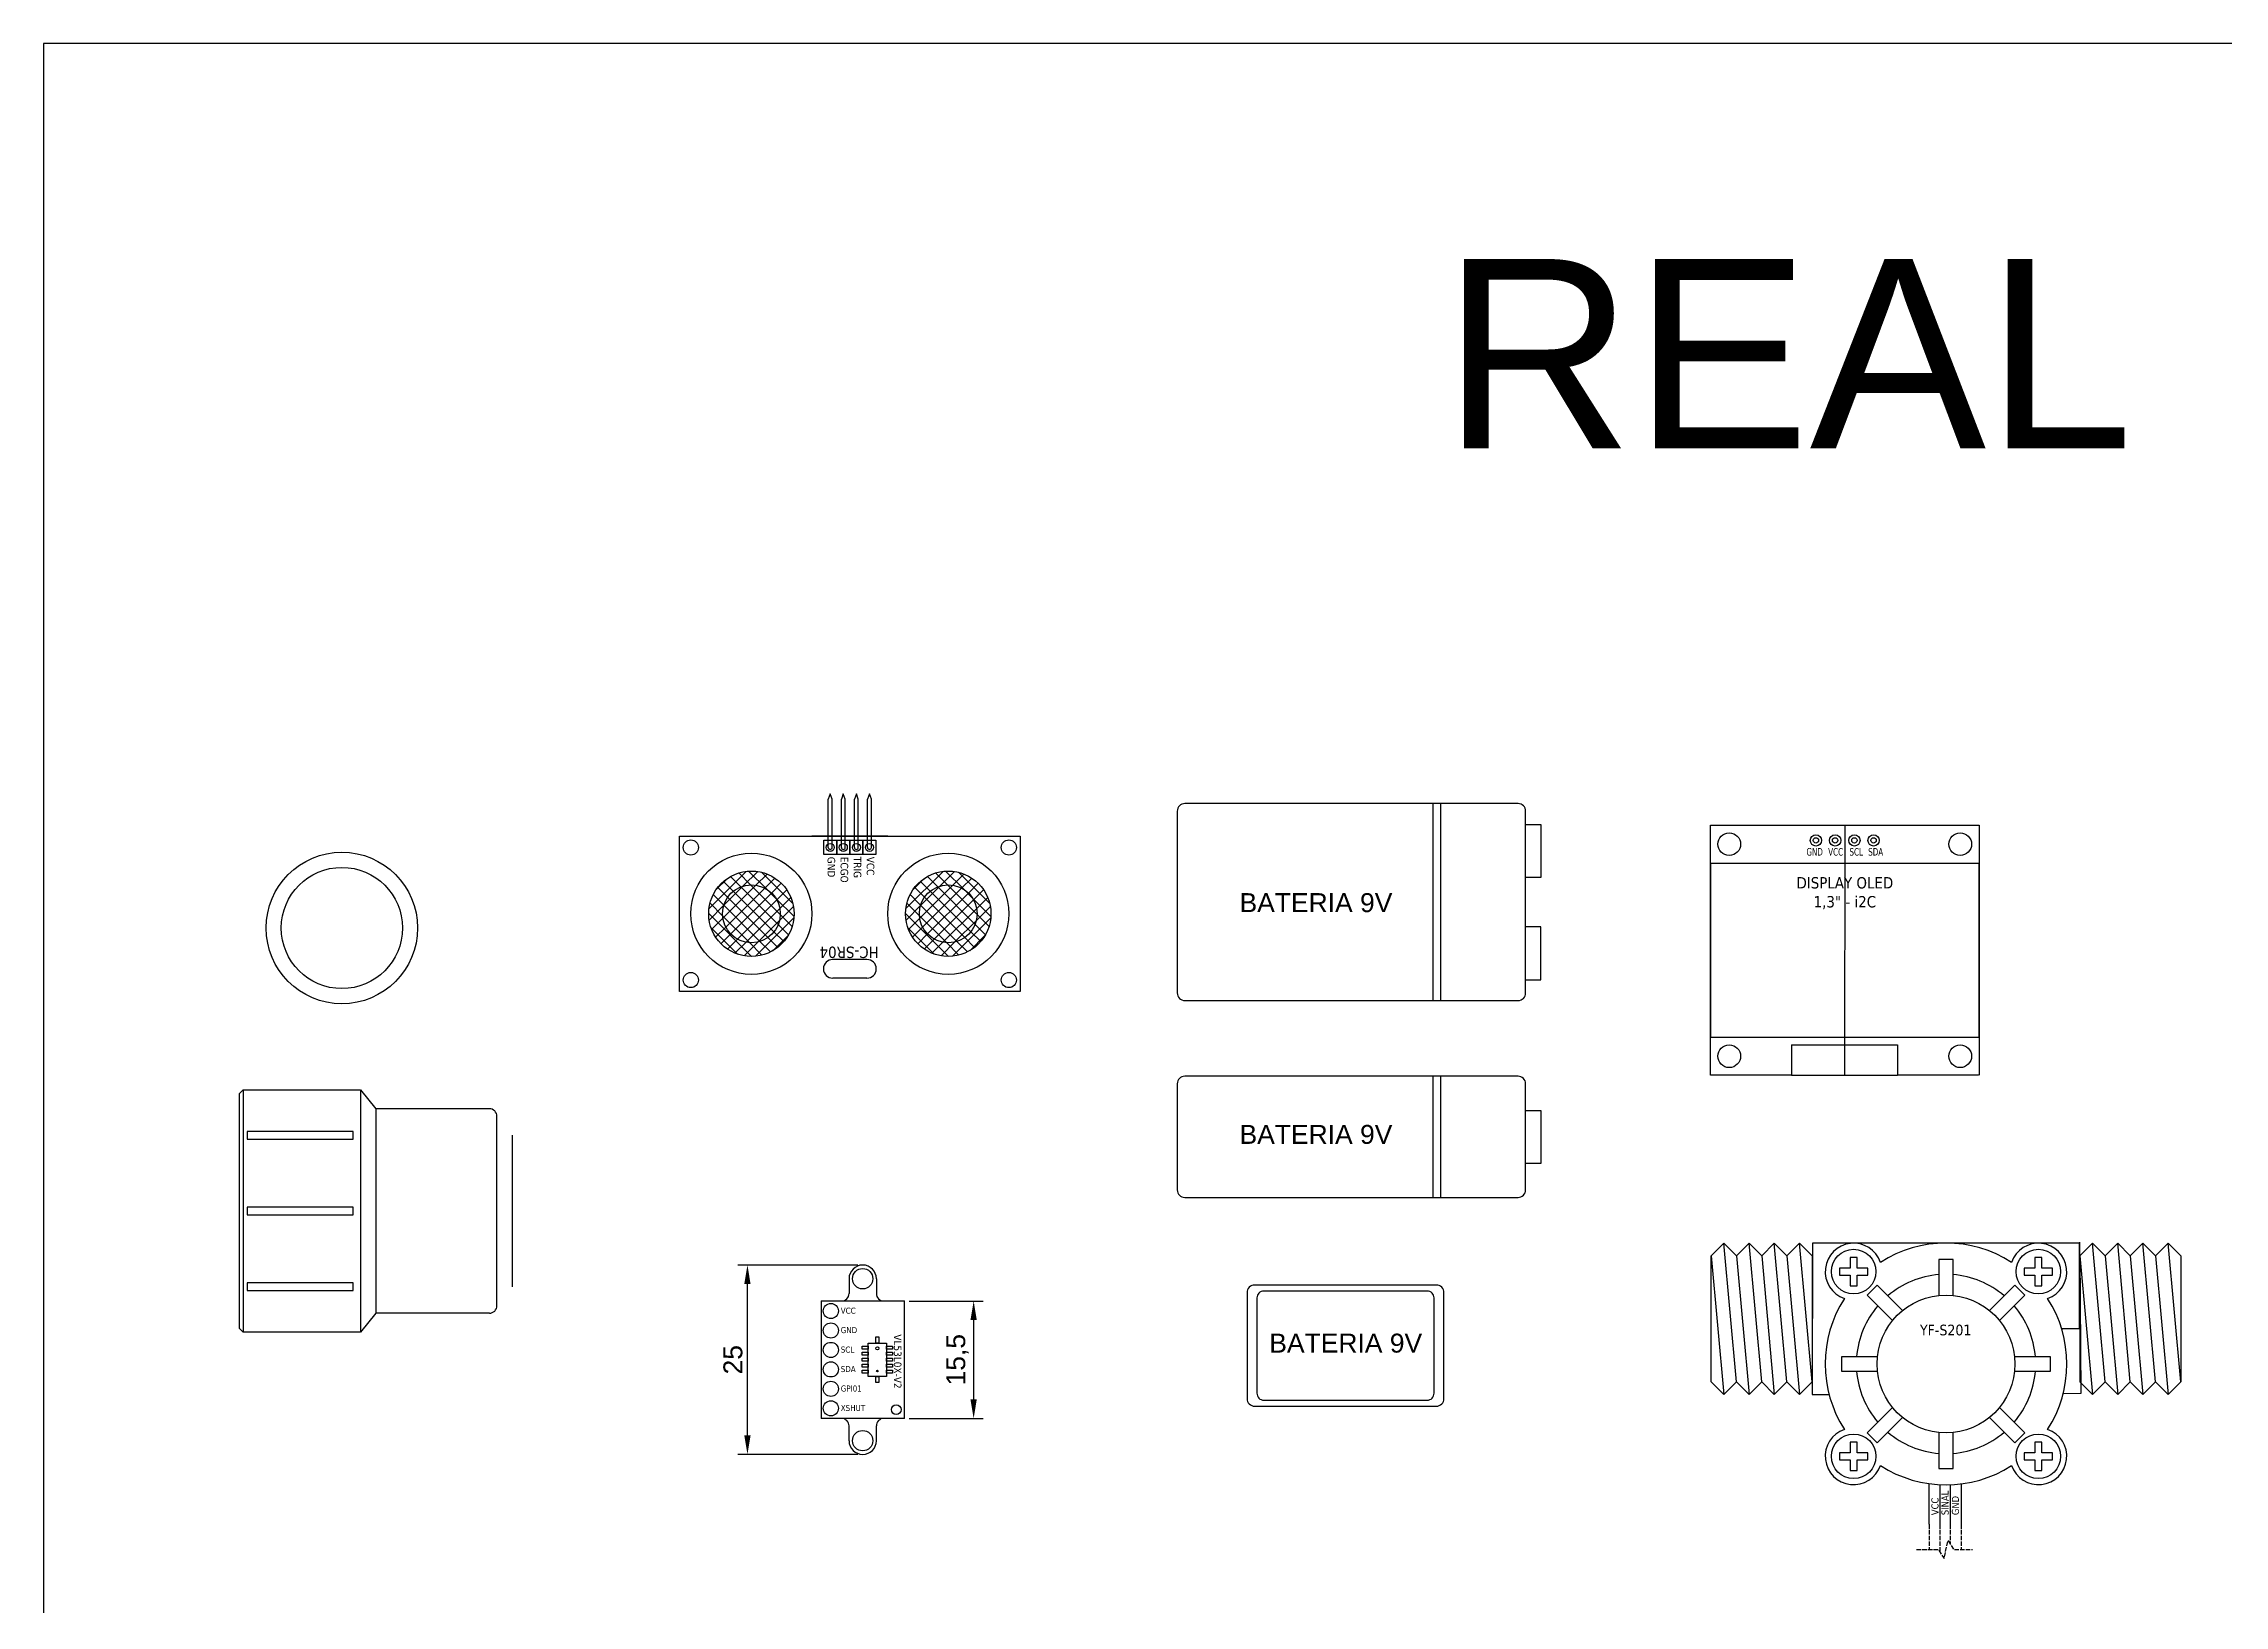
# Model space of a CAD drawing. Header units: millimetres. Extents: x 964 to 2741, y 814 to 2223.
# Drawn here: x 975 to 1263, y 2016.9 to 2223.1 of the extents above; entities that cross this region are included whole.
import ezdxf

# ---------------------------------------------------------------- set-up
doc = ezdxf.new("R2010")
doc.units = ezdxf.units.MM
doc.linetypes.add('ACAD_ISO02W100', pattern=[15, 12, -3])
doc.linetypes.add('CONTINU', pattern=[0])
doc.layers.add('2', color=7, linetype='CONTINU')
doc.layers.add('contorno', color=7, linetype='CONTINU', lineweight=30)
doc.layers.add('hatch', color=253, linetype='Continuous', transparency=0.6)
doc.styles.get("Standard").update_dxf_attribs({"font": 'arial.ttf'})
doc.styles.add('times 2', font='tahoma.ttf')
doc.dimstyles.new('ISO-25', dxfattribs={"dimtxt": 2.5, "dimasz": 2.5, "dimexe": 1.25, "dimexo": 0.625, "dimtad": 1, "dimtxsty": 'Standard', "dimcen": 2.5, "dimadec": 0, "dimazin": 0, "dimtfac": 1, "dimtmove": 0, "dimatfit": 3, "dimfxl": 1, "dimarcsym": 0})
pattern_1 = [(225, (1226.194, 2149.7774), (0.77799, -0.77799), []), (315, (1226.194, 2149.7774), (0.77799, 0.77799), [])]
pattern_2 = [(225, (1200.194, 2149.7774), (0.77799, -0.77799), []), (315, (1200.194, 2149.7774), (0.77799, 0.77799), [])]

# ---------------------------------------------------------------- blocks, each defined once
blk = doc.blocks.new('*D30')
at = {"color": 0, "lineweight": -2, "transparency": 16777216}
for p, q in [((1089.27, 2057.08), (1099.05, 2057.08)), ((1097.8, 2054.58), (1097.8, 2044.08)), ((1089.27, 2041.58), (1099.05, 2041.58))]:
    blk.add_line(p, q, dxfattribs=at)
at = {"color": 0, "transparency": 16777216}
for points in [[(1097.38, 2054.58), (1098.21, 2054.58), (1097.8, 2057.08)], [(1097.38, 2044.08), (1098.21, 2044.08), (1097.8, 2041.58)]]:
    blk.add_solid(points, dxfattribs=at)
at = {"layer": 'Defpoints', "color": 0, "transparency": 16777216}
for p in [(1088.65, 2057.08), (1088.65, 2041.58), (1097.8, 2041.58)]:
    blk.add_point(p, dxfattribs=at)
at = {"color": 0, "transparency": 16777216, "insert": (1095.67, 2049.33), "char_height": 2.5, "attachment_point": 5, "rotation": 90}
blk.add_mtext('15,5', dxfattribs=at)
blk = doc.blocks.new('*D31')
at = {"color": 0, "lineweight": -2, "transparency": 16777216}
for p, q in [((1082.52, 2061.83), (1066.68, 2061.83)), ((1067.93, 2039.33), (1067.93, 2059.33)), ((1082.52, 2036.83), (1066.68, 2036.83))]:
    blk.add_line(p, q, dxfattribs=at)
at = {"color": 0, "transparency": 16777216}
for points in [[(1067.51, 2059.33), (1068.34, 2059.33), (1067.93, 2061.83)], [(1067.51, 2039.33), (1068.34, 2039.33), (1067.93, 2036.83)]]:
    blk.add_solid(points, dxfattribs=at)
at = {"layer": 'Defpoints', "color": 0, "transparency": 16777216}
for p in [(1067.93, 2061.83), (1083.15, 2061.83), (1083.15, 2036.83)]:
    blk.add_point(p, dxfattribs=at)
at = {"color": 0, "transparency": 16777216, "insert": (1066.02, 2049.33), "char_height": 2.5, "attachment_point": 5, "rotation": 90}
blk.add_mtext('25', dxfattribs=at)
blk = doc.blocks.new('rosca')
for p, q in [((1000.85, 2084.47), (1001.35, 2084.97)), ((1001.35, 2084.97), (1016.85, 2084.97)), ((1001.35, 2084.97), (1016.85, 2084.97)), ((1001.35, 2084.97), (1001.35, 2052.97)), ((1016.85, 2084.97), (1018.85, 2082.47)), ((1016.85, 2084.97), (1016.85, 2052.97)), ((1000.85, 2053.47), (1000.85, 2084.47)), ((1018.85, 2082.47), (1018.85, 2055.47)), ((1033.85, 2082.47), (1018.85, 2082.47)), ((1015.85, 2079.47), (1001.85, 2079.47)), ((1001.85, 2079.47), (1001.85, 2078.47)), ((1015.85, 2078.47), (1015.85, 2079.47)), ((1034.85, 2056.47), (1034.85, 2081.47)), ((1001.85, 2078.47), (1015.85, 2078.47)), ((1015.85, 2069.47), (1001.85, 2069.47)), ((1001.85, 2069.47), (1001.85, 2068.47)), ((1001.85, 2068.47), (1015.85, 2068.47)), ((1015.85, 2068.47), (1015.85, 2069.47)), ((1015.85, 2059.47), (1001.85, 2059.47)), ((1001.85, 2059.47), (1001.85, 2058.47)), ((1015.85, 2058.47), (1015.85, 2059.47)), ((1001.85, 2058.47), (1015.85, 2058.47)), ((1000.85, 2053.47), (1001.35, 2052.97)), ((1018.85, 2055.47), (1016.85, 2052.97)), ((1033.85, 2055.47), (1018.85, 2055.47)), ((1016.85, 2052.97), (1001.35, 2052.97))]:
    blk.add_line(p, q)
for centre, start, end in [((1033.85, 2081.47), 0, 90), ((1033.85, 2056.47), 270, 0)]:
    blk.add_arc(centre, 1, start, end)
blk = doc.blocks.new('ultrassonic')
at = {"layer": 'hatch'}
h = blk.add_hatch(dxfattribs=at)
h.set_pattern_fill('ANSI37', color=256, scale=0.346534, angle=180)
h.set_pattern_definition(pattern_2)
h.paths.add_polyline_path([(1072.27, 2108.21, 1), (1064.63, 2108.21, 1)], flags=0)
h.paths.add_polyline_path([(1074.09, 2108.21, 1), (1062.81, 2108.21, 1)])
h.paths.add_polyline_path([(1064.63, 2108.21, -1), (1072.27, 2108.21, -1)], flags=16)
h = blk.add_hatch(dxfattribs=at)
h.set_pattern_fill('ANSI37', color=256, scale=0.346534, angle=180)
h.set_pattern_definition(pattern_1)
h.paths.add_polyline_path([(1098.27, 2108.21, 1), (1090.63, 2108.21, 1)], flags=0)
h.paths.add_polyline_path([(1100.09, 2108.21, 1), (1088.81, 2108.21, 1)])
h.paths.add_polyline_path([(1090.63, 2108.21, -1), (1098.27, 2108.21, -1)], flags=16)
h = blk.add_hatch(dxfattribs=at)
h.set_pattern_fill('ANSI37', color=256, scale=0.346534, angle=180)
h.set_pattern_definition(pattern_2)
h.paths.add_polyline_path([(1064.63, 2108.21, 1), (1072.27, 2108.21, 1)])
h = blk.add_hatch(dxfattribs=at)
h.set_pattern_fill('ANSI37', color=256, scale=0.346534, angle=180)
h.set_pattern_definition(pattern_1)
h.paths.add_polyline_path([(1090.63, 2108.21, 1), (1098.27, 2108.21, 1)])
for p, q in [((1058.95, 2118.46), (1103.95, 2118.46)), ((1058.95, 2097.96), (1058.95, 2118.46)), ((1086.45, 2118.46), (1076.45, 2118.46)), ((1103.95, 2118.46), (1103.95, 2097.96)), ((1103.95, 2097.96), (1058.95, 2097.96))]:
    blk.add_line(p, q)
for points in [[(1079.12, 2123.34), (1078.86, 2124.06), (1078.86, 2124.06), (1078.6, 2123.34)], [(1078.6, 2116.97), (1078.6, 2123.34)], [(1079.12, 2116.97), (1079.12, 2123.34)], [(1080.84, 2123.34), (1080.59, 2124.06), (1080.59, 2124.06), (1080.33, 2123.34)], [(1080.33, 2116.97), (1080.33, 2123.34)], [(1080.84, 2116.97), (1080.84, 2123.34)], [(1082.57, 2123.34), (1082.31, 2124.06), (1082.31, 2124.06), (1082.05, 2123.34)], [(1082.05, 2116.97), (1082.05, 2123.34)], [(1082.57, 2116.97), (1082.57, 2123.34)], [(1084.3, 2123.34), (1084.04, 2124.06), (1084.04, 2124.06), (1083.78, 2123.34)], [(1083.78, 2116.97), (1083.78, 2123.34)], [(1084.3, 2116.97), (1084.3, 2123.34)], [(1083.71, 2102.17), (1079.19, 2102.17)], [(1083.71, 2099.71), (1079.19, 2099.71)]]:
    blk.add_lwpolyline(points)
for points in [[(1079.72, 2116.03), (1078, 2116.03), (1078, 2117.92), (1079.72, 2117.92)], [(1081.45, 2116.03), (1079.72, 2116.03), (1079.72, 2117.92), (1081.45, 2117.92)], [(1083.18, 2116.03), (1081.45, 2116.03), (1081.45, 2117.92), (1083.18, 2117.92)], [(1084.9, 2116.03), (1083.18, 2116.03), (1083.18, 2117.92), (1084.9, 2117.92)]]:
    blk.add_lwpolyline(points, close=True)
for centre, radius in [((1060.45, 2116.96), 1), ((1078.86, 2116.97), 0.528), ((1080.59, 2116.97), 0.528), ((1082.31, 2116.97), 0.528), ((1084.04, 2116.97), 0.528), ((1102.45, 2116.96), 1), ((1068.45, 2108.21), 8), ((1094.45, 2108.21), 8), ((1060.45, 2099.46), 1), ((1102.45, 2099.46), 1)]:
    blk.add_circle(centre, radius)
at = {"color": 8}
for centre, radius in [((1068.45, 2108.21), 5.64), ((1094.45, 2108.21), 5.64), ((1068.45, 2108.21), 3.82), ((1094.45, 2108.21), 3.82)]:
    blk.add_circle(centre, radius, dxfattribs=at)
for centre, radius, start, end in [((1078.86, 2116.97), 0.258, 180, 0), ((1080.59, 2116.97), 0.258, 180, 0), ((1082.31, 2116.97), 0.258, 180, 0), ((1084.04, 2116.97), 0.258, 180, 0), ((1079.19, 2100.94), 1.23, 90, 270), ((1083.71, 2100.94), 1.23, 270, 90)]:
    blk.add_arc(centre, radius, start, end)
at = {"insert": (1085.26, 2102.37), "char_height": 1.5, "attachment_point": 1, "rotation": 180, "style": 'times 2'}
blk.add_mtext_dynamic_manual_height_columns('HC-SR04', width=3.6996, gutter_width=5, heights=[0], dxfattribs=at)
at = {"layer": '2', "style": 'times 2'}
for s, p in [('GND', (1078.51, 2115.73)), ('ECGO', (1080.23, 2115.73)), ('TRIG', (1081.96, 2115.73)), ('VCC', (1083.68, 2115.73))]:
    blk.add_text(s, height=1, rotation=270, dxfattribs=at).set_placement(p)
blk = doc.blocks.new('*U72')
blk.add_lwpolyline([(0, -2.32), (0.93, -2.37), (0.94, 2.37), (-0.94, 2.37), (-0.94, -2.37)])
blk = doc.blocks.new('*U73')
at = {"color": 0, "linetype": 'ByBlock', "lineweight": -2, "transparency": 16777216}
blk.add_blockref('*U72', (298.52, 41.22), dxfattribs=at)
for p, rotation in [((290.44, 37.88), 45.00000000000001), ((306.59, 37.88), 314.9999999999999), ((287.09, 29.8), 90), ((309.94, 29.8), 270), ((290.44, 21.72), 135), ((306.59, 21.72), 225), ((298.52, 18.38), 180)]:
    blk.add_blockref('*U72', p, dxfattribs=dict(at, rotation=rotation))
blk = doc.blocks.new('SENSOR VAZÃO')
for p, q in [((1243.83, 2064.85), (1244, 2044.86)), ((1195.2, 2046.39), (1195.2, 2063.06)), ((1208.55, 2064.72), (1208.53, 2044.73)), ((1208.53, 2063.06), (1208.53, 2044.73)), ((1243.86, 2063.19), (1244, 2044.86)), ((1243.87, 2063.06), (1243.87, 2046.39)), ((1257.2, 2063.06), (1257.2, 2046.39)), ((1208.53, 2044.73), (1210.77, 2044.73)), ((1244, 2044.85), (1241.76, 2044.84)), ((1223.97, 2027.6), (1223.97, 2032.97)), ((1228.19, 2032.94), (1228.19, 2027.6))]:
    blk.add_line(p, q)
for points in [[(1198.53, 2063.06), (1196.87, 2064.73), (1195.2, 2063.06)], [(1195.2, 2063.06), (1196.87, 2044.73)], [(1198.53, 2046.39), (1196.87, 2064.73)], [(1201.87, 2063.06), (1200.2, 2064.73), (1198.53, 2063.06)], [(1198.53, 2063.06), (1200.2, 2044.73)], [(1201.87, 2046.39), (1200.2, 2064.73)], [(1205.2, 2063.06), (1203.53, 2064.73), (1201.87, 2063.06)], [(1201.87, 2063.06), (1203.53, 2044.73)], [(1205.2, 2046.39), (1203.53, 2064.73)], [(1208.53, 2063.06), (1206.87, 2064.73), (1205.2, 2063.06)], [(1205.2, 2063.06), (1206.87, 2044.73)], [(1208.53, 2046.39), (1206.87, 2064.73)], [(1247.2, 2063.06), (1245.53, 2064.73), (1243.87, 2063.06)], [(1243.87, 2063.06), (1245.53, 2044.73)], [(1247.2, 2046.39), (1245.53, 2064.73)], [(1250.53, 2063.06), (1248.87, 2064.73), (1247.2, 2063.06)], [(1247.2, 2063.06), (1248.87, 2044.73)], [(1250.53, 2046.39), (1248.87, 2064.73)], [(1253.87, 2063.06), (1252.2, 2064.73), (1250.53, 2063.06)], [(1250.53, 2063.06), (1252.2, 2044.73)], [(1253.87, 2046.39), (1252.2, 2064.73)], [(1257.2, 2063.06), (1255.53, 2064.73), (1253.87, 2063.06)], [(1253.87, 2063.06), (1255.53, 2044.73)], [(1257.2, 2046.39), (1255.53, 2064.73)], [(1195.2, 2046.39), (1196.87, 2044.73), (1198.53, 2046.39)], [(1198.53, 2046.39), (1200.2, 2044.73), (1201.87, 2046.39)], [(1201.87, 2046.39), (1203.53, 2044.73), (1205.2, 2046.39)], [(1205.2, 2046.39), (1206.87, 2044.73), (1208.53, 2046.39)], [(1243.87, 2046.39), (1245.53, 2044.73), (1247.2, 2046.39)], [(1247.2, 2046.39), (1248.87, 2044.73), (1250.53, 2046.39)], [(1250.53, 2046.39), (1252.2, 2044.73), (1253.87, 2046.39)], [(1253.87, 2046.39), (1255.53, 2044.73), (1257.2, 2046.39)], [(1225.4, 2032.84), (1225.4, 2027.6)], [(1226.75, 2032.82), (1226.75, 2027.6)]]:
    blk.add_lwpolyline(points)
for points in [[(1214.47, 2062.84), (1214, 2062.84), (1213.53, 2062.84), (1213.53, 2061.44), (1212.13, 2061.44), (1212.13, 2060.5), (1213.53, 2060.5), (1213.53, 2059.09), (1214.47, 2059.09), (1214.47, 2060.5), (1215.88, 2060.5), (1215.88, 2060.97), (1215.88, 2061.44), (1214.47, 2061.44)], [(1238.86, 2062.84), (1238.4, 2062.84), (1237.93, 2062.84), (1237.93, 2061.44), (1236.52, 2061.44), (1236.52, 2060.5), (1237.93, 2060.5), (1237.93, 2059.09), (1238.86, 2059.09), (1238.86, 2060.5), (1240.27, 2060.5), (1240.27, 2060.97), (1240.27, 2061.44), (1238.86, 2061.44)], [(1214.47, 2038.45), (1214, 2038.45), (1213.53, 2038.45), (1213.53, 2037.04), (1212.13, 2037.04), (1212.13, 2036.11), (1213.53, 2036.11), (1213.53, 2034.7), (1214.47, 2034.7), (1214.47, 2036.11), (1215.88, 2036.11), (1215.88, 2036.58), (1215.88, 2037.04), (1214.47, 2037.04)], [(1238.86, 2038.45), (1238.4, 2038.45), (1237.93, 2038.45), (1237.93, 2037.04), (1236.52, 2037.04), (1236.52, 2036.11), (1237.93, 2036.11), (1237.93, 2034.7), (1238.86, 2034.7), (1238.86, 2036.11), (1240.27, 2036.11), (1240.27, 2036.58), (1240.27, 2037.04), (1238.86, 2037.04)]]:
    blk.add_lwpolyline(points, close=True)
at = {"linetype": 'ACAD_ISO02W100', "ltscale": 0.05, "transparency": 33554610, "flags": 128}
for points in [[(1223.97, 2027.6), (1223.97, 2024.28)], [(1225.4, 2027.6), (1225.4, 2023.95)], [(1226.75, 2027.6), (1226.75, 2025)], [(1228.19, 2027.6), (1228.19, 2024.28)], [(1222.32, 2024.28), (1225.2, 2024.28), (1225.94, 2023.08), (1226.46, 2025.47), (1227.19, 2024.28), (1229.72, 2024.28)]]:
    blk.add_lwpolyline(points, dxfattribs=at)
at = {"transparency": 33554610}
for centre in [(1214, 2060.97), (1238.4, 2060.97), (1214, 2036.58), (1238.4, 2036.58)]:
    blk.add_circle(centre, 2.94, dxfattribs=at)
blk.add_circle((1226.2, 2048.77), 9.1)
at = {"transparency": 33554495}
for start, end in [(94.5468, 130.4631), (49.5468, 85.4631), (139.5468, 175.4631), (4.5468, 40.4631), (184.5468, 220.4631), (319.5468, 355.4631), (229.5468, 265.4631), (274.5468, 310.4631)]:
    blk.add_arc((1226.2, 2048.77), 11.84, start, end, dxfattribs=at)
at = {"layer": 'contorno'}
blk.add_lwpolyline([(1241.45, 2053.46), (1243.85, 2053.46), (1243.85, 2064.72), (1208.55, 2064.72)], dxfattribs=at)
for centre, radius, start, end in [((1214, 2060.97), 3.75, 18.8975, 251.1025), ((1226.2, 2048.77), 15.96, 57.1983, 122.8017), ((1238.4, 2060.97), 3.75, 288.8975, 161.1025), ((1226.2, 2048.77), 15.96, 147.1983, 212.8017), ((1226.2, 2048.77), 15.96, 327.1983, 32.8017), ((1214, 2036.58), 3.75, 108.8975, 341.1025), ((1238.4, 2036.58), 3.75, 198.8975, 71.1025), ((1226.2, 2048.77), 15.96, 237.1983, 302.8017)]:
    blk.add_arc(centre, radius, start, end, dxfattribs=at)
at = {"transparency": 33554559}
blk.add_blockref('*U73', (927.68, 2018.97), dxfattribs=at)
at = {"insert": (1222.76, 2053.96), "char_height": 1.408, "attachment_point": 1, "style": 'times 2'}
blk.add_mtext_dynamic_manual_height_columns('YF-S201', width=3.4723, gutter_width=4.69, heights=[0], dxfattribs=at)
at = {"layer": '2', "style": 'times 2'}
for s, p in [('VCC', (1225.21, 2028.81)), ('SINAL', (1226.54, 2028.81)), ('GND', (1227.91, 2028.81))]:
    blk.add_text(s, height=0.939, rotation=90, dxfattribs=at).set_placement(p)
blk = doc.blocks.new('BATERIARIA')
for p, q in [((1169.69, 2122.75), (1125.69, 2122.75)), ((1159.43, 2122.75), (1158.43, 2122.75)), ((1158.43, 2122.75), (1158.43, 2096.75)), ((1159.43, 2122.75), (1159.43, 2096.75)), ((1124.69, 2121.75), (1124.69, 2097.75)), ((1170.69, 2097.75), (1170.69, 2121.75)), ((1125.69, 2096.75), (1169.69, 2096.75))]:
    blk.add_line(p, q)
for centre, start, end in [((1125.69, 2121.75), 90, 180), ((1169.69, 2121.75), 0, 90), ((1125.69, 2097.75), 180, 270), ((1169.69, 2097.75), 270, 0)]:
    blk.add_arc(centre, 1, start, end)
at = {"layer": 'contorno'}
for p, q in [((1170.69, 2120), (1172.69, 2120)), ((1172.69, 2120), (1172.69, 2113)), ((1172.69, 2113), (1170.69, 2113)), ((1172.69, 2106.5), (1170.69, 2106.5)), ((1172.69, 2099.5), (1172.69, 2106.5)), ((1170.69, 2099.5), (1172.69, 2099.5))]:
    blk.add_line(p, q, dxfattribs=at)
at = {"layer": 'contorno', "insert": (1132.91, 2110.93), "char_height": 2.5, "attachment_point": 1}
blk.add_mtext_dynamic_manual_height_columns('BATERIA 9V', width=21.9614, gutter_width=12.5, heights=[0], dxfattribs=at)
blk = doc.blocks.new('DISPLAY')
for p, q in [((1195.08, 2119.9), (1230.58, 2119.9)), ((1195.08, 2086.9), (1195.08, 2119.9)), ((1230.58, 2119.9), (1230.58, 2086.9)), ((1195.08, 2114.9), (1195.08, 2091.9)), ((1195.08, 2114.9), (1230.58, 2114.9)), ((1230.58, 2091.9), (1230.58, 2114.9)), ((1195.08, 2091.9), (1230.58, 2091.9)), ((1205.78, 2086.9), (1195.08, 2086.9)), ((1205.78, 2086.9), (1219.78, 2086.9)), ((1230.48, 2086.9), (1219.78, 2086.9))]:
    blk.add_line(p, q)
for centre, radius in [((1197.58, 2117.4), 1.5), ((1209.02, 2117.9), 0.75), ((1209.02, 2117.9), 0.355), ((1211.56, 2117.9), 0.75), ((1211.56, 2117.9), 0.355), ((1214.1, 2117.9), 0.75), ((1214.1, 2117.9), 0.355), ((1216.64, 2117.9), 0.75), ((1216.64, 2117.9), 0.355), ((1228.08, 2117.4), 1.5), ((1197.58, 2089.4), 1.5), ((1228.08, 2089.4), 1.5)]:
    blk.add_circle(centre, radius)
at = {"layer": 'contorno'}
for points in [[(1205.78, 2090.9), (1219.78, 2090.9), (1219.78, 2086.9)], [(1205.78, 2090.9), (1205.78, 2086.9)]]:
    blk.add_lwpolyline(points, dxfattribs=at)
at = {"insert": (1205.68, 2113.05), "char_height": 1.5, "attachment_point": 1, "style": 'times 2'}
blk.add_mtext_dynamic_manual_height_columns('\\pxqc;DISPLAY OLED 1,3" - i2C', width=14.3271, gutter_width=5, heights=[5.98], dxfattribs=at)
at = {"layer": '2', "style": 'times 2', "width": 0.8}
for s, p in [('GND', (1207.77, 2115.89)), ('VCC', (1210.64, 2115.89)), ('SCL', (1213.45, 2115.89)), ('SDA', (1215.93, 2115.89))]:
    blk.add_text(s, height=1, dxfattribs=at).set_placement(p)
blk = doc.blocks.new('display2')
blk.add_blockref('DISPLAY', (0, 0))

msp = doc.modelspace()

# ---------------------------------------------------------------- linework, layer by layer
for p, q in [((974.987, 2223.094), (974.987, 1800.79)), ((1510.622, 2223.094), (974.987, 2223.094)), ((1212.833, 2119.901), (1212.783, 2086.901)), ((1124.687, 2085.754), (1124.687, 2071.754)), ((1169.687, 2086.754), (1125.687, 2086.754)), ((1159.429, 2086.754), (1158.429, 2086.754)), ((1158.429, 2086.754), (1158.429, 2070.754)), ((1159.429, 2086.754), (1159.429, 2070.754)), ((1170.687, 2071.754), (1170.687, 2085.754)), ((1036.853, 2078.973), (1036.853, 2058.973)), ((1125.687, 2070.754), (1169.687, 2070.754)), ((1077.646, 2057.085), (1088.646, 2057.085)), ((1088.646, 2041.585), (1088.646, 2057.085)), ((1088.646, 2041.585), (1077.646, 2041.585)), ((1085.952, 2041.585), (1080.339, 2041.585))]:
    msp.add_line(p, q)
for points in [[(1158.902, 2059.194), (1134.902, 2059.194, 0.4142136), (1133.902, 2058.194), (1133.902, 2044.194, 0.4142136), (1134.902, 2043.194), (1158.902, 2043.194, 0.4142136), (1159.902, 2044.194), (1159.902, 2058.194, 0.4142136)], [(1157.702, 2058.394), (1136.102, 2058.394, 0.4142136), (1135.202, 2057.494), (1135.202, 2044.894, 0.4142136), (1136.102, 2043.994), (1157.702, 2043.994, 0.4142136), (1158.602, 2044.894), (1158.602, 2057.494, 0.4142136)]]:
    msp.add_lwpolyline(points, format="xyb", close=True)
for points in [[(1083.884, 2050.735), (1083.084, 2050.735), (1083.084, 2051.135), (1083.884, 2051.135), (1083.884, 2050.735)], [(1083.884, 2047.135), (1083.884, 2051.535), (1086.284, 2051.535), (1086.284, 2047.135), (1083.884, 2047.135)], [(1085.284, 2052.335), (1085.284, 2051.535), (1084.884, 2051.535), (1084.884, 2052.335), (1085.284, 2052.335)], [(1086.284, 2051.135), (1087.084, 2051.135), (1087.084, 2050.735), (1086.284, 2050.735), (1086.284, 2051.135)], [(1086.284, 2051.135), (1086.284, 2051.135)], [(1083.884, 2049.935), (1083.084, 2049.935), (1083.084, 2050.335), (1083.884, 2050.335), (1083.884, 2049.935)], [(1083.884, 2049.135), (1083.084, 2049.135), (1083.084, 2049.535), (1083.884, 2049.535), (1083.884, 2049.135)], [(1083.884, 2048.335), (1083.084, 2048.335), (1083.084, 2048.735), (1083.884, 2048.735), (1083.884, 2048.335)], [(1083.884, 2047.535), (1083.084, 2047.535), (1083.084, 2047.935), (1083.884, 2047.935), (1083.884, 2047.535)], [(1083.884, 2047.535), (1083.884, 2047.535)], [(1086.284, 2050.335), (1087.084, 2050.335), (1087.084, 2049.935), (1086.284, 2049.935), (1086.284, 2050.335)], [(1086.284, 2049.535), (1087.084, 2049.535), (1087.084, 2049.135), (1086.284, 2049.135), (1086.284, 2049.535)], [(1086.284, 2048.735), (1087.084, 2048.735), (1087.084, 2048.335), (1086.284, 2048.335), (1086.284, 2048.735)], [(1086.284, 2047.935), (1087.084, 2047.935), (1087.084, 2047.535), (1086.284, 2047.535), (1086.284, 2047.935)], [(1085.284, 2047.135), (1085.284, 2046.335), (1084.884, 2046.335), (1084.884, 2047.135), (1085.284, 2047.135)]]:
    msp.add_lwpolyline(points)
for centre, radius in [((1014.372, 2106.331), 10), ((1014.372, 2106.331), 8), ((1083.146, 2060.028), 1.344), ((1078.948, 2055.765), 1), ((1078.948, 2053.195), 1), ((1078.948, 2050.625), 1), ((1085.084, 2050.835), 0.2), ((1078.948, 2048.055), 1), ((1085.084, 2047.835), 0.1), ((1078.948, 2045.485), 1), ((1078.948, 2042.915), 1), ((1087.573, 2042.751), 0.642), ((1083.146, 2038.641), 1.344)]:
    msp.add_circle(centre, radius)
for centre, start, end in [((1125.687, 2085.754), 90, 180), ((1169.687, 2085.754), 0, 90), ((1125.687, 2071.754), 180, 270), ((1169.687, 2071.754), 270, 0)]:
    msp.add_arc(centre, 1, start, end)
at = {"layer": 'contorno'}
for p, q in [((1170.687, 2082.254), (1172.687, 2082.254)), ((1172.687, 2082.254), (1172.687, 2075.254)), ((1172.687, 2075.254), (1170.687, 2075.254)), ((1081.339, 2060.028), (1081.339, 2058.085)), ((1084.952, 2060.028), (1084.952, 2058.085)), ((1077.646, 2057.085), (1077.646, 2041.585)), ((1088.646, 2041.585), (1088.646, 2057.085)), ((1081.339, 2038.641), (1081.339, 2040.585)), ((1084.952, 2038.641), (1084.952, 2040.585))]:
    msp.add_line(p, q, dxfattribs=at)
for centre, radius, start, end in [((1083.146, 2060.028), 1.806, 0, 180), ((1080.339, 2058.085), 1, 270, 0), ((1085.952, 2058.085), 1, 180, 270), ((1080.339, 2040.585), 1, 0, 90), ((1085.952, 2040.585), 1, 90, 180), ((1083.146, 2038.641), 1.806, 180, 0)]:
    msp.add_arc(centre, radius, start, end, dxfattribs=at)

# ---------------------------------------------------------------- block references
for name in ['ultrassonic', 'BATERIARIA', 'display2', 'rosca', 'SENSOR VAZÃO']:
    msp.add_blockref(name, (0, 0))

# ---------------------------------------------------------------- texts
at = {"insert": (1205.309, 2169.65), "char_height": 25, "attachment_point": 8}
msp.add_mtext_dynamic_manual_height_columns('REAL', width=117.05032, gutter_width=12.5, heights=[5.174], dxfattribs=at)
at = {"insert": (1088.267, 2052.684), "char_height": 1, "attachment_point": 1, "rotation": 270, "style": 'times 2'}
msp.add_mtext_dynamic_manual_height_columns('VL53L0X-V2', width=3.69956, gutter_width=5, heights=[0], dxfattribs=at)
at = {"layer": '2', "style": 'times 2'}
for s, p in [('VCC', (1080.249, 2055.411)), ('GND', (1080.249, 2052.841)), ('SCL', (1080.249, 2050.271)), ('SDA', (1080.249, 2047.701)), ('GPI01', (1080.249, 2045.131)), ('XSHUT', (1080.249, 2042.561))]:
    msp.add_text(s, height=0.8, dxfattribs=at).set_placement(p)
at = {"layer": 'contorno', "char_height": 2.5, "attachment_point": 1}
for insert in [(1132.91, 2080.33), (1136.842, 2052.773)]:
    msp.add_mtext_dynamic_manual_height_columns('BATERIA 9V', width=21.9614, gutter_width=12.5, heights=[0], dxfattribs=dict(at, insert=insert))

# ---------------------------------------------------------------- dimensions: what is measured, and where the dimension line sits
for base, p1, p2, picture, middle in [((1067.925, 2061.835), (1083.146, 2036.835), (1083.146, 2061.835), '*D31', (1066.024, 2049.335)), ((1097.796, 2041.585), (1088.646, 2057.085), (1088.646, 2041.585), '*D30', (1095.669, 2049.335))]:
    dim = msp.add_linear_dim(base=base, p1=p1, p2=p2, angle=90, dimstyle='ISO-25')
    dim.commit()
    dim.dimension.update_dxf_attribs({"geometry": picture, "text_midpoint": middle})

doc.saveas('drawing.dxf')
